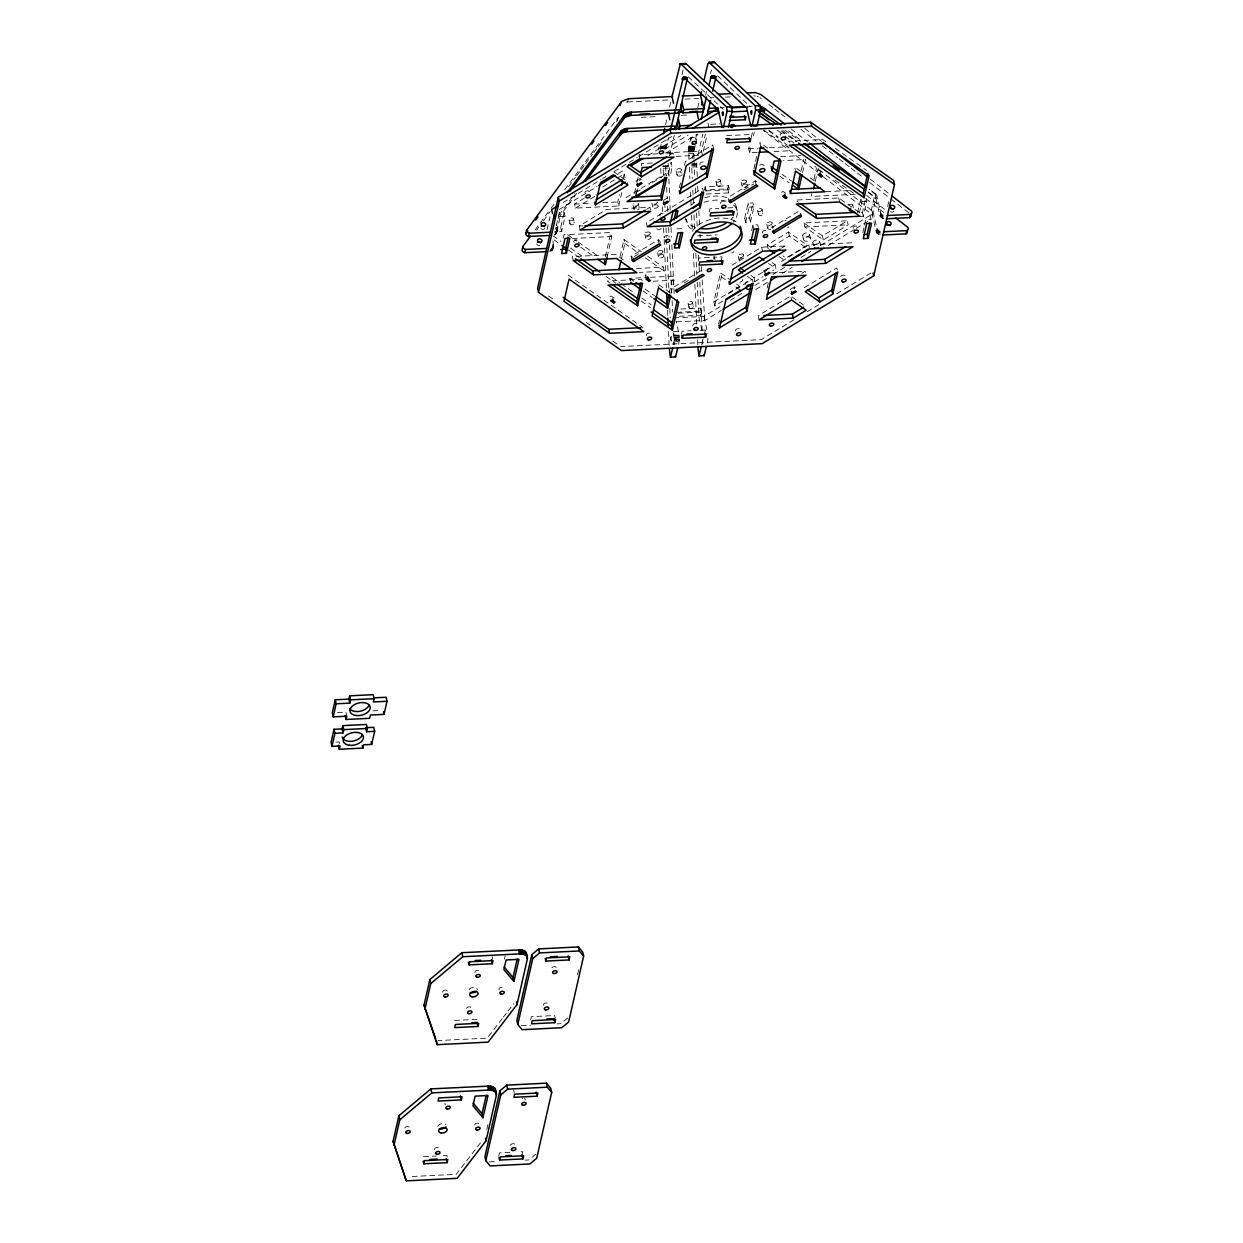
<?xml version="1.0" encoding="UTF-8"?>
<svg xmlns="http://www.w3.org/2000/svg" width="1243" height="1243" viewBox="0 0 1243 1243"><rect width="100%" height="100%" fill="white"/><g stroke="black" fill="none" stroke-linecap="round" stroke-linejoin="round"><path stroke-width="0.75" stroke-dasharray="5 3.75" d="M670.195 210.253L668.175 163.346M688.933 159.368L688.777 147.513L691.636 134.384M693.982 159.12L693.982 146.006M697.214 176.382L696.717 162.833M673.52 344.513L674.498 338.935L673.628 332.782M678.569 344.28L679.548 338.686L674.498 338.935M552.933 241.095L553.632 246.161L549.888 251.474L550.633 248.227M554.409 235.051C558.216 233.575 557.75 227.982 556.615 224.859M660.126 149.44L661.804 141.034M665.176 149.191L667.273 138.983M547.075 229.551L549.981 216.81M556.336 225.698L559.334 212.491L564.167 212.242L565.083 216.266L561.65 231.369L556.817 231.602L555.901 227.578L560.733 227.345L564.167 212.242M556.817 231.602L560.251 216.5L559.334 212.491M563.234 238.19L564.104 234.414L568.937 234.181M605.325 256.819L610.857 232.503L567.569 234.647L568.486 238.656M584.443 198.057L574.515 204.101L575.431 208.109L618.719 205.981L617.802 201.956L619.496 194.483M622.898 179.52L624.188 173.911L617.553 177.935M607.097 257.099L611.774 236.527L610.857 232.503M618.719 205.981L622.121 191.018M620.117 256.338L623.955 239.479L641.295 251.661M634.412 193.504L636.54 184.135M636.96 182.27L638.234 176.661M621.469 258.482L624.872 243.488L623.955 239.479M636.183 193.768L637.457 188.159M668.703 172.528L671.08 162.072C672.991 164.558 669.542 184.927 668.75 172.637L649.126 184.554M679.408 187.724L680.682 182.115M684.52 165.288L685.359 161.543L712.69 144.934L713.606 148.958M504.44 959.145L505.171 955.945M669.262 293.022L673.084 276.195L650.509 277.313M702.466 155.08L701.549 151.056L705.371 134.228M671.034 293.301L674.017 280.219L673.084 276.195M703.305 151.335L707.143 134.508M486.774 1129.483L488.033 1123.998M705.138 186.885L704.439 190.008L727.73 188.858L728.445 185.72L705.138 186.885L706.071 190.894L705.356 194.032L728.647 192.883L729.361 189.744L728.445 185.72M681.428 334.289L682.127 331.166L691.092 330.716M698.1 261.139L698.815 258L711.353 257.379M709.194 211.947L709.908 208.808L718.874 208.373M498.707 1156.021L499.406 1152.898L510.174 1152.354M530.637 1019.788L531.351 1016.665L554.658 1015.515L555.264 1018.188M679.377 316.281L700.881 315.225L699.964 311.201L700.664 308.078L680.946 309.041M700.881 315.225L701.596 312.086L700.664 308.078M704.719 333.14L705.434 330.001M721.391 259.973L722.105 256.85L713.14 257.285M722.82 301.055L714.772 305.933L713.855 301.925L720.458 272.854L729.284 279.053M757.127 152.376L749.607 152.749L748.69 148.725L749.529 144.98M751.238 137.507L752.512 131.898M714.772 305.933L721.391 276.878L720.458 272.854M749.607 152.749L751.3 145.26M753.429 135.907L754.283 132.178M521.998 1154.871L522.713 1151.748L517.337 1152.012M718.625 323.848L719.464 320.119M753.88 168.799L755.154 163.175M755.573 161.31L756.847 155.701M744.712 218.224L748.146 203.137L752.978 202.889L753.911 206.913L750.477 222L745.645 222.248L744.712 218.224L749.545 217.991L752.978 202.889M745.645 222.248L749.078 207.146L748.146 203.137M577.575 974.683L578.85 969.043M751.627 230.732L752.916 225.061L757.748 224.828L758.37 227.5M767.18 287.894L768.454 282.301M801.238 170.462L803.786 159.228M802.574 172.606L805.557 159.492L783.416 160.58M813.901 179.318L816.449 168.1M815.237 181.478L816.946 173.989M818.22 168.38L817.366 172.124L763.606 130.608M859.395 212.926L861.958 201.599L861.042 197.575L857.608 212.677L862.44 212.444L865.454 199.222M860.14 216.608L863.357 216.453L866.791 201.35L866.185 198.678M862.797 232.721L864.087 227.065M864.522 225.169L865.812 219.514L870.644 219.281M875.103 193.566L876.035 197.575L871.063 219.389L870.147 215.381L875.103 193.566L868.779 189.107M887.642 206.524L888.916 200.915M665.518 124.859L666.761 119.468M669.589 107.178L670.863 101.6M682.003 74.813L684.07 65.832M666.201 148.647L668.765 137.429M669.526 155.872L674.25 135.316M697.743 107.799L699.017 102.206M695.443 139.527L696.686 134.135M705.636 95.121L706.459 91.531M710.592 73.57L711.416 69.981M692.211 158.607L695.21 145.524M695.629 143.66L697.789 134.322M698.115 154.614L702.839 134.073M701.689 345.072L702.932 339.681M707.158 343.021L708.075 338.733L703.025 338.982M550.727 251.272L552.047 247.777M555 234.818L557.47 229.411M551.302 251.039L552.576 247.466M555.512 234.492L556.258 231.245M551.83 250.713L553.011 247.077M555.963 234.104L556.709 230.856M552.265 250.325L553.368 246.642M556.305 233.668L557.501 228.712M552.622 249.89L553.803 244.933M616.497 121.752L618.579 117.075M617.336 120.757L618.082 117.51M626.115 102.112L627.684 101.973L628.43 98.725M873.068 211.512L877.03 228.945L880.013 231.555L879.267 234.803L876.284 232.192L872.322 214.759L873.068 211.512L814.895 166.469M883.649 218.768L879.966 215.971L876.004 198.538L876.766 195.275L869.106 189.356M876.284 232.192L877.03 228.945M879.966 215.971L880.712 212.724L876.766 195.275M876.626 232.876L877.372 229.629M880.308 216.655L880.712 212.724M880.697 217.152L881.054 213.408M876.999 233.373L877.744 230.126M877.465 233.824L878.226 230.577M881.163 217.603L881.442 213.889M878.009 234.212L878.77 230.965M881.707 217.991L881.909 214.34M878.615 234.554L879.376 231.291M882.312 218.317L882.452 214.744M882.965 218.582L883.058 215.07M879.951 234.989L880.013 231.555M556.569 233.187L555.87 228.122M552.871 249.408L552.187 244.343M679.393 335.905C667.32 331.632 667.569 345.865 679.393 340.675M535.049 229.971L549.888 209.849M551.022 208.296L554.456 203.65M564.726 189.728L617.243 118.505M536.572 230.126L538.856 227.034M543.424 220.834L550.276 211.559M568.548 186.776L575.4 177.485M576.534 175.947L579.968 171.301M581.102 169.747L584.536 165.101M585.671 163.548L592.523 154.272M593.672 152.718L597.091 148.072M598.225 146.519L601.659 141.873M558.946 215.163L574.856 193.597M558.185 218.411L577.513 192.214M502.219 1018.623L487.194 1038.138L438.204 1040.562M503.368 1017.116L506.833 1012.625M507.999 1011.118L513.763 1003.614M480.497 1142.799L456.228 1174.324L409.118 1176.639M567.725 1017.955L560.888 1023.704L557.113 1023.89M535.795 1154.188L528.943 1159.937L525.168 1160.123M563.157 202.547L601.006 179.52M602.653 178.526L605.947 176.522M614.182 171.518L637.224 157.519M638.871 156.509L671.795 136.497M559.132 209.554L596.997 186.543M618.393 173.538L624.98 169.53M648.023 155.53L680.946 135.518M602.653 186.994L615.906 178.93M664.865 149.176L688.047 135.083M575.431 208.109L595.304 196.037M665.797 153.184L697.245 134.073M669.884 155.002L673.131 153.029L674.048 157.053M580.186 230.048L579.269 226.04L606.584 209.43L649.887 207.286L650.493 209.974M626.13 197.544L665.828 173.43L666.745 177.438M646.671 209.244L649.887 207.286M663.405 200.403L667.507 197.917L666.481 197.202M632.003 260.362L631.087 256.353L658.262 239.821L659.893 240.971L660.81 244.98M756.878 182.006L755.247 180.872L728.072 197.388L728.988 201.413M634.303 256.509L640.704 252.624M744.075 189.791L753.678 183.964M646.142 279.24L645.21 275.216L646.578 274.392M781.676 192.277L783.043 191.438L786.089 193.582M817.195 170.679L818.562 169.856L821.607 171.985M674.436 286.776L701.611 270.259L703.243 271.394M771.421 227.826L798.596 211.31L800.228 212.444M684.054 283.062L690.44 279.178M732.065 265.179L761.633 247.202L784.939 246.052L785.856 250.076M804.998 247L789.367 236.03L768.19 248.911L767.273 244.887L788.45 232.021L807.204 245.182L786.027 258.047L782.904 255.856M781.614 248.072L784.939 246.052M763.808 270.881L767.91 268.395L768.92 269.109L764.818 271.596L763.808 270.881L764.725 274.905M713.855 301.925L739.585 286.278L740.502 290.303L734.629 286.17M750.912 275.449L753.926 277.562L775.104 264.697L776.02 268.706L772.758 270.694M803.972 222.963L822.431 235.921L847.275 220.819L848.192 224.843L823.348 239.946L804.889 226.987L803.972 222.963L847.275 220.819M728.212 293.845L752.31 279.193L752.932 281.866M781.427 261.512L808.742 244.902L852.03 242.758L852.947 246.782M747.323 276.288L754.843 281.586L762.984 276.63M673.97 317.913L703.895 316.437L721.997 305.436M730.231 300.433L741.76 293.426M754.921 285.424L766.449 278.416M773.037 274.408L784.551 267.416M801.02 257.41L810.887 251.397M820.768 245.399L870.147 215.381M676.751 321.844L704.812 320.461L721.282 310.455M755.837 289.433L767.366 282.425M782.189 273.429L792.055 267.431M828.273 245.415L854.609 229.396M856.256 228.401L867.769 221.394M801.859 273.258L805.169 271.238L806.101 275.262M794.293 286.915L790.191 289.417L791.216 290.116L795.318 287.63L794.293 286.915L794.914 289.603M789.056 296.999L758.183 315.769L759.1 319.777M804.345 287.708L836.834 267.96L837.456 270.632M794.075 319.684L761.275 339.634L620.599 346.579M807.189 311.713L818.671 304.737M836.71 293.768L872.788 271.844M636.043 192.51L640.953 189.526M555.745 231.555L554.331 231.99M688.327 76.864L723.162 109.275M671.22 340.97L671.111 336.465M627.684 101.973L669.853 99.891M685.173 99.129L698.597 98.461M710.095 97.886L713.933 97.7M725.43 97.14L731.179 96.845M720.07 107.799L723.861 107.613M748.488 106.385L752.279 106.199M641.233 117.339L658.495 116.485M681.49 115.35L689.166 114.977M710.701 124.3L720.179 123.834M726.58 135.658L749.886 134.508L750.492 137.181M660.577 146.41L665.626 146.161M660.359 147.497L665.409 147.249M688.933 146.254L692.304 146.084M660.266 148.103L665.316 147.855M688.855 146.86L693.905 146.612M660.188 148.756L665.238 148.507M688.777 147.513L693.827 147.264M688.7 148.197L693.765 147.948M688.653 148.911L693.703 148.663M688.622 149.642L693.672 149.409M688.591 150.419L693.656 150.17M688.591 151.195L693.641 150.947M665.782 152.827L701.549 151.056M748.69 148.725L758.09 148.259M769.386 147.699L788.217 146.783M688.591 151.988L693.656 151.739M657.92 153.775L638.918 154.722L639.85 158.731M667.429 153.309L673.131 153.029M688.653 153.604L693.703 153.355M676.114 156.369L698.69 155.266M774.078 151.537L791.014 150.698M652.42 163.004L641.217 163.548L642.134 167.572M780.651 156.665L800.943 155.655M691.652 163.843L696.701 163.594M668.112 165.63L663.063 165.878L663.482 175.962M696.686 164.387L691.636 164.635L692.258 178.557M662.659 166.562L671.997 166.096M663.063 166.671L668.112 166.422M691.652 165.428L696.701 165.179M663.125 168.287L668.175 168.038M691.698 167.044L696.748 166.795M706.071 190.894L729.361 189.744M574.515 204.101L591.45 203.262M602.746 202.702L617.802 201.956M825.974 191.671L848.565 190.552M855.137 194.296L811.834 196.441L811.228 193.753M858.975 212.211L838.683 197.963L795.38 200.092L798.503 202.298M727.839 207.923L733.215 207.659M560.251 216.5L565.083 216.266M749.078 207.146L753.911 206.913M861.958 201.599L866.791 201.35M579.269 226.04L583.045 225.853M676.984 228.867L681.817 228.634M572.246 238.47L611.774 236.527M804.889 226.987L848.192 224.843M697.634 235.89L717.351 234.911M636.4 268.504L663.358 267.167L664.275 271.176L639.244 272.419M630.419 281.011L629.797 278.339L648.628 277.407M770.582 272.947L805.169 271.238M653.305 281.229L674.017 280.219M676.658 312.35L699.964 311.201M678.29 313.236L701.596 312.086M673.349 331.508L678.398 331.26M700.058 330.281L706.972 330.001M674.219 335.346L679.268 335.097L676.083 321.082M674.421 336.837L679.47 336.589M674.467 337.537L679.517 337.288M674.498 338.236L679.548 337.987M674.483 339.603L679.533 339.355M674.436 340.225L679.486 339.976M337.381 712.612L345.896 712.192L346.828 716.217M372.884 710.856L381.399 710.437M335.905 742.133L339.137 741.978L339.743 744.65M454.534 1020.456L477.84 1019.307M521.205 1025.661L530.652 1025.195M423.583 1156.643L436.122 1156.021M443.3 1155.664L446.874 1155.493L447.496 1158.165M489.26 1161.894L496.827 1161.521M753.848 95.804L755.449 95.991M757.018 96.364L758.525 96.938M825.74 141.718L822.602 139.511L788.404 141.189L791.511 143.38M835.187 148.337L866.651 170.431M759.924 97.669L761.182 98.554M784.815 130.173L800.663 141.298M780.992 130.857L796.825 141.982M868.111 192.012L876.035 197.575M768.904 130.391L778.134 136.87M763.668 130.095L789.818 148.445M835.141 180.251L853.599 193.209M767.63 148.088L759.83 142.603L760.747 146.627M800.865 171.41L794.65 167.059L795.271 169.732M810.172 177.951L816.387 182.317M767.273 244.887L771.965 248.18M779.128 256.586L785.39 260.968M772.089 262.584L775.104 264.697M768.485 263.423L776.02 268.706M613.84 171.876L626.969 181.09L627.886 185.098M792.133 297.03L805.262 306.244M736.648 284.212L739.585 286.278M721.391 276.878L727.264 281.011M631.087 256.353L632.703 257.487M623.427 259.927L615.627 254.442L572.324 256.586L573.241 260.595M645.21 275.216L648.256 277.36M670.055 292.649L657.547 283.87L658.479 287.894M567.569 234.647L576.799 241.126M578.337 242.199L598.334 256.244M629.797 278.339L634.412 281.571M645.179 289.137L654.408 295.616M580.792 247.295L594.636 257.021M643.019 290.986L652.249 297.465M553.011 235.813L560.919 241.375M570.428 248.041L581.522 255.825M611.618 276.956L619.527 282.518M621.112 283.622L635.375 293.643M641.714 298.087L651.208 304.753M553.927 239.821L560.267 244.281M568.175 249.843L579.269 257.627M606.196 276.521L615.705 283.202M641.046 300.992L650.555 307.658M610.266 283.202L607.159 281.027L641.745 279.318L642.662 283.342M614.12 298.118L611.074 295.974L609.707 296.797L610.624 300.822M568.113 275.091L642.911 327.593M548.551 296.005L554.813 300.402M586.137 322.388L592.398 326.785M612.768 341.079L619.03 345.476M782.08 174.393L791.527 181.027M779.858 176.195L789.305 182.83M647.603 256.089L663.358 267.167M624.872 243.488L639.057 253.463M645.366 257.891L664.275 271.176M804.687 128.402L821.483 141.407M870.333 179.225L890.19 194.592M768.827 104.459L773.395 108.017M774.933 109.198L779.501 112.74M781.039 113.921L785.623 117.463M800.88 129.288L816.154 141.096M822.26 145.835L837.533 157.643M839.056 158.84L843.64 162.382M845.162 163.563L849.746 167.106M851.269 168.287L855.852 171.829M857.375 173.01L863.481 177.749M869.587 182.472L889.444 197.839M890.967 199.02L909.286 213.206M791.014 128.915L807.857 141.951M788.73 130.966L802.512 141.64M868.36 192.603L876.004 198.538M782.67 130.437L796.421 141.081M866.651 195.446L884.969 209.632M777.341 130.142L783.447 134.865M784.986 136.046L794.137 143.147M865.905 198.694L885.746 214.06M768.951 130.903L778.149 138.02M784.271 142.759L787.332 145.136M823.332 176.832L872.322 214.759M717.631 75.885L750.384 106.743M862.44 212.444L863.357 216.453M852.776 205.095L853.382 207.767M838.683 197.963L839.6 201.972M822.431 235.921L823.348 239.946M819.634 241.422A3.465 2.098 -12.9 0 1 814.911 244.296A3.465 2.098 -12.9 0 1 814.227 240.722A3.465 2.098 -12.9 0 1 819.634 241.422L820.566 245.446A3.465 2.098 -12.9 0 0 817.676 243.985A3.465 2.098 -12.9 0 0 814.056 245.772M812.875 242.882L813.497 245.555M809.488 234.306A3.465 2.098 -12.9 0 1 804.765 237.18A3.465 2.098 -12.9 0 1 804.081 233.606A3.465 2.098 -12.9 0 1 809.488 234.306L810.405 238.314A3.465 2.098 -12.9 0 1 805.682 241.189A3.465 2.098 -12.9 0 1 804.998 237.615A3.465 2.098 -12.9 0 1 810.405 238.314M808.742 244.902L809.348 247.575M802.729 235.75L803.646 239.775M788.45 232.021L789.367 236.03M790.983 297.357L791.605 300.029M772.167 223.01A2.75 1.663 -12.9 0 1 768.407 225.294A2.75 1.663 -12.9 0 1 767.863 222.466A2.75 1.663 -12.9 0 1 772.167 223.01L773.084 227.034M766.807 224.16L767.723 228.184M762.052 209.57A2.268 1.383 -12.9 0 1 758.945 211.45A2.268 1.383 -12.9 0 1 758.494 209.104A2.268 1.383 -12.9 0 1 762.052 209.57L762.969 213.578A2.268 1.383 -12.9 0 1 759.861 215.474A2.268 1.383 -12.9 0 1 759.411 213.128A2.268 1.383 -12.9 0 1 762.969 213.578M755.247 180.872L756.164 184.896M757.609 210.518L758.525 214.542M746.592 181.214A2.75 1.663 -12.9 0 1 742.848 183.498A2.75 1.663 -12.9 0 1 742.304 180.655A2.75 1.663 -12.9 0 1 746.592 181.214L747.509 185.238A2.75 1.663 -12.9 0 1 743.765 187.522A2.75 1.663 -12.9 0 1 743.221 184.679A2.75 1.663 -12.9 0 1 747.509 185.238M761.633 247.202L762.549 251.226M752.916 225.061L753.833 229.085M749.545 217.991L750.477 222M741.232 182.364L742.149 186.388M753.926 277.562L754.843 281.586M736.244 207.022L737.161 211.046M743.687 255.157A2.75 1.663 -12.9 0 1 739.927 257.441A2.75 1.663 -12.9 0 1 739.383 254.613A2.75 1.663 -12.9 0 1 743.687 255.157L744.293 257.845M727.73 188.858L728.647 192.883M707.92 123.01L708.836 127.019M738.311 256.322L739.243 260.331M720.318 180.282A2.268 1.383 -12.9 0 1 717.211 182.162A2.268 1.383 -12.9 0 1 716.76 179.815A2.268 1.383 -12.9 0 1 720.318 180.282L721.235 184.29A2.268 1.383 -12.9 0 1 718.128 186.186A2.268 1.383 -12.9 0 1 717.677 183.84A2.268 1.383 -12.9 0 1 721.235 184.29M715.875 181.229L716.791 185.238M703.616 192.447L702.699 188.423L646.376 222.746L647.292 226.754M714.445 257.223L715.067 259.911M681.521 169.778A2.75 1.663 -12.9 0 1 677.777 172.062A2.75 1.663 -12.9 0 1 677.233 169.219A2.75 1.663 -12.9 0 1 681.521 169.778L682.143 172.451M676.161 170.928L677.078 174.952M685.53 217.898L686.447 221.922M702.155 279.986L704.812 320.461M692.522 302.484A2.268 1.383 -12.9 0 1 689.414 304.38A2.268 1.383 -12.9 0 1 688.964 302.018A2.268 1.383 -12.9 0 1 692.522 302.484L693.439 306.508A2.268 1.383 -12.9 0 1 690.331 308.388A2.268 1.383 -12.9 0 1 689.881 306.042A2.268 1.383 -12.9 0 1 693.439 306.508M688.078 303.432L688.995 307.456M658.2 205.95A2.75 1.663 -12.9 0 0 653.911 205.39A2.75 1.663 -12.9 0 0 654.455 208.234A2.75 1.663 -12.9 0 0 658.2 205.95L657.283 201.941A2.75 1.663 -12.9 0 1 654.206 204.24A2.75 1.663 -12.9 0 1 652.124 202.189M651.922 203.091L652.839 207.099M662.923 251.599A2.75 1.663 -12.9 0 1 659.163 253.883A2.75 1.663 -12.9 0 1 658.635 251.055A2.75 1.663 -12.9 0 1 662.923 251.599L663.84 255.623A2.75 1.663 -12.9 0 1 660.095 257.907A2.75 1.663 -12.9 0 1 659.551 255.064A2.75 1.663 -12.9 0 1 663.84 255.623M658.262 239.821L659.178 243.846M657.563 252.764L658.479 256.773M650.229 233.109A2.75 1.663 -12.9 0 1 646.469 235.393A2.75 1.663 -12.9 0 1 645.925 232.55A2.75 1.663 -12.9 0 1 650.229 233.109L651.146 237.118A2.75 1.663 -12.9 0 1 647.385 239.402A2.75 1.663 -12.9 0 1 646.842 236.574A2.75 1.663 -12.9 0 1 651.146 237.118M638.312 203.774L639.228 207.799M644.853 234.259L645.77 238.283M632.951 204.94L633.868 208.948M624.188 173.911L625.105 177.92M573.458 218.877A2.268 1.383 -12.9 0 1 570.335 220.772A2.268 1.383 -12.9 0 1 569.9 218.411A2.268 1.383 -12.9 0 1 573.458 218.877L574.375 222.901A2.268 1.383 -12.9 0 1 571.267 224.781A2.268 1.383 -12.9 0 1 570.817 222.435A2.268 1.383 -12.9 0 1 574.375 222.901M569.014 219.825L569.931 223.849M560.733 227.345L561.65 231.369M492.104 956.582L492.71 959.254M513.67 1090.173L514.291 1092.846M703.895 316.437L707.842 333.854M701.922 330.25L698.846 316.685L697.199 282.145M697.665 185.984L697.944 191.733M698.861 210.922L699.498 224.346M699.964 233.948L700.151 237.77M701.518 266.561L701.798 272.31M694.076 161.046L694.806 176.413M695.35 187.942L695.629 193.69M696.546 212.91L697.183 226.35M698.566 255.157L698.752 259.01M699.11 266.686L699.389 272.45M699.856 282.052L702.233 331.99M702.606 339.681L702.777 343.519M692.802 190.07L693.081 195.819M693.174 197.73L693.439 203.495M693.998 215.008L694.635 228.432M695.831 253.37L696.826 274.47M689.29 167.059L689.849 178.572M690.486 192.028L690.766 197.792M690.859 199.703L691.124 205.468M691.59 215.07L692.413 232.363M693.423 253.494L694.526 276.536M694.884 284.227L696.81 324.563M697.541 339.929L697.82 345.694M671.018 227.516L671.469 237.102M671.841 244.778L674.219 294.669M665.673 166.127L666.139 175.729M666.683 187.258L667.227 198.787M667.6 206.462L667.879 212.227M668.61 227.593L669.06 237.211M669.433 244.887L671.717 292.913M672.09 300.588L672.634 312.117M673.644 333.248L674.203 344.777M664.772 202.827L665.129 210.502M665.953 227.764L666.419 237.351M666.512 239.278L669.076 292.991M669.806 308.342L670.257 317.928M660.717 168.302L661.167 177.904M662.55 206.711L662.907 214.402M663.56 227.842L664.011 237.444M664.104 239.371L666.497 289.308M667.491 310.439L667.771 316.204M668.501 331.57L669.231 346.937M544.791 228.417A2.268 1.74 13 0 1 540.954 228.603M893.903 211.139A2.268 1.74 13 0 1 890.501 211.683M539.944 245.524A2.268 1.74 13 0 1 538.219 245.43M537.706 245.166A2.268 1.74 13 0 1 536.774 243.954M543.579 1005.245A2.268 1.383 -12.9 0 1 544.652 1003.319A2.268 1.383 -12.9 0 1 547.557 1003.427A2.268 1.383 -12.9 0 1 546.982 1005.369M551.861 967.8A2.268 1.383 -12.9 0 1 554.533 966.634A2.268 1.383 -12.9 0 1 556.134 967.955M442.928 991.215A2.268 1.383 -12.9 0 1 445.584 990.05A2.268 1.383 -12.9 0 1 447.185 991.37M442.896 992.287A2.268 1.383 -12.9 0 1 442.757 991.588M475.028 972.679A2.268 1.383 -12.9 0 1 477.436 970.426A2.268 1.383 -12.9 0 1 478.866 972.492M469.062 989.599A4.319 2.626 -12.9 0 1 474.127 987.362A4.319 2.626 -12.9 0 1 477.172 989.894M499.313 989.801A2.268 1.383 -12.9 0 1 500.276 987.517A2.268 1.383 -12.9 0 1 503.322 988.232M466.622 1008.337A2.268 1.383 -12.9 0 1 469.45 1006.799A2.268 1.383 -12.9 0 1 470.895 1008.493M474.717 1125.039A2.268 1.383 -12.9 0 1 477.265 1123.128A2.268 1.383 -12.9 0 1 478.99 1124.822M437.785 1126.484A4.319 2.626 -12.9 0 1 441.514 1123.703A4.319 2.626 -12.9 0 1 445.957 1124.744M445.367 1104.67A2.268 1.383 -12.9 0 1 445.103 1103.302M404.845 1128.116A2.268 1.383 -12.9 0 1 407.393 1126.578A2.268 1.383 -12.9 0 1 409.273 1127.898M434.786 1149.651A2.268 1.383 -12.9 0 1 435.873 1147.74A2.268 1.383 -12.9 0 1 438.779 1147.848A2.268 1.383 -12.9 0 1 438.204 1149.791M510.5 1145.191A2.268 1.383 -12.9 0 1 513.033 1143.653A2.268 1.383 -12.9 0 1 514.913 1144.974M524.391 1098.517A2.268 1.383 -12.9 0 1 525.059 1100.071M522.169 1098.626A2.268 1.383 -12.9 0 1 522.744 1098.455M762.798 233.062A2.268 1.383 -12.9 0 1 763.761 230.794A2.268 1.383 -12.9 0 1 766.807 231.509M853.226 228.308A2.268 1.383 -12.9 0 1 854.314 226.397A2.268 1.383 -12.9 0 1 857.219 226.506A2.268 1.383 -12.9 0 1 856.645 228.448M692.227 231.369A25.932 15.755 -12.9 0 1 714.927 218.504A25.932 15.755 -12.9 0 1 738.482 223.989M692.988 325.713A2.268 1.383 -12.9 0 1 694.806 323.537A2.268 1.383 -12.9 0 1 697.276 324.78M584.909 192.789A2.268 1.383 -12.9 0 1 587.457 190.878A2.268 1.383 -12.9 0 1 589.182 192.572M735.732 330.918A2.268 1.383 -12.9 0 1 736.819 328.991A2.268 1.383 -12.9 0 1 739.725 329.1A2.268 1.383 -12.9 0 1 739.15 331.042M658.402 149.067A2.268 1.383 -12.9 0 1 659.489 147.14A2.268 1.383 -12.9 0 1 662.395 147.249A2.268 1.383 -12.9 0 1 661.82 149.191M691.465 139.946A2.268 1.383 -12.9 0 1 691.931 137.911A2.268 1.383 -12.9 0 1 695.055 137.755A2.268 1.383 -12.9 0 1 694.588 139.791M780.418 135.254A2.268 1.383 -12.9 0 1 782.826 133.001A2.268 1.383 -12.9 0 1 784.24 135.067M840.796 276.661A2.268 1.383 -12.9 0 1 843.344 275.107A2.268 1.383 -12.9 0 1 845.224 276.443M646.795 335.61A2.268 1.383 -12.9 0 1 647.758 333.326A2.268 1.383 -12.9 0 1 650.804 334.041M574.204 242.385A2.268 1.383 -12.9 0 1 575.167 240.101A2.268 1.383 -12.9 0 1 578.213 240.816M720.785 203.495A2.268 1.383 -12.9 0 1 721.857 201.568A2.268 1.383 -12.9 0 1 724.762 201.677A2.268 1.383 -12.9 0 1 724.203 203.619M664.632 237.631A2.268 1.383 -12.9 0 1 665.72 235.704A2.268 1.383 -12.9 0 1 668.625 235.813A2.268 1.383 -12.9 0 1 668.05 237.755M739.756 261.077A2.75 1.663 -12.9 0 1 740.315 258.622A2.75 1.663 -12.9 0 1 744.091 258.435M742.801 279.411A3.465 2.098 -12.9 0 1 739.803 282.208M634.381 209.694A2.75 1.663 -12.9 0 1 635.126 207.13A2.75 1.663 -12.9 0 1 638.964 207.27A2.75 1.663 -12.9 0 1 637.55 209.803M700.042 164.651A2.75 1.663 -12.9 0 1 701.891 162.118A2.75 1.663 -12.9 0 1 705.247 163.097M733.867 251.661A2.75 1.663 -12.9 0 1 731.707 252.982M682.236 174.688A2.75 1.663 -12.9 0 1 681.382 175.512M680.76 175.807A2.75 1.663 -12.9 0 1 677.342 175.481A2.75 1.663 -12.9 0 1 678.352 173.134A2.75 1.663 -12.9 0 1 681.925 173.057M660.157 215.971A2.268 1.383 -12.9 0 1 660.39 214.091A2.268 1.383 -12.9 0 1 663.342 213.578M848.798 204.94A2.268 1.383 -12.9 0 1 852.341 204.473A2.268 1.383 -12.9 0 1 851.377 206.758M745.474 284.492A3.465 2.098 -12.9 0 1 746.608 281.835A3.465 2.098 -12.9 0 1 750.756 281.275M734.613 203.199A25.932 15.755 -12.9 0 1 736.369 209.803M733.354 216.888A25.932 15.755 -12.9 0 1 730.9 219.56M695.039 227.251A25.932 15.755 -12.9 0 1 685.887 219.234M690.875 205.359A25.932 15.755 -12.9 0 1 695.66 201.77M704.657 197.823A25.932 15.755 -12.9 0 1 726.735 197.668M733.541 205.002A25.932 15.755 -12.9 0 1 733.121 222.264M691.326 228.93A25.932 15.755 -12.9 0 1 686.322 219.141M703.973 202.36A25.932 15.755 -12.9 0 1 727.652 201.677M638.141 203.37A2.75 1.663 -12.9 0 1 635.235 206.089A2.75 1.663 -12.9 0 1 633.51 203.603M759.722 165.148A2.75 1.663 -12.9 0 1 762.72 164.635A2.75 1.663 -12.9 0 1 764.01 166.142M770.722 229.24A2.75 1.663 -12.9 0 1 767.723 227.733A2.75 1.663 -12.9 0 1 771.468 225.9A2.75 1.663 -12.9 0 1 772.524 228.355M661.276 228.432A2.75 1.663 -12.9 0 1 658.417 229.411A2.75 1.663 -12.9 0 1 656.475 228.246M788.839 226.879A2.75 1.663 -12.9 0 1 787.72 227.562M713.933 256.478A2.75 1.663 -12.9 0 1 713.373 258.932M784.799 220.679A2.75 1.663 -12.9 0 1 786.182 220.384M675.71 337.661C676.208 345.709 677.419 333.466 675.71 337.661M640.098 178.666L635.996 181.167L637.006 181.866L641.108 179.38L640.098 178.666"/><path stroke-width="1.5" d="M723.348 127.532L727.062 111.357L726.627 106.976L680.403 63.642L672.012 96.628L673.535 103.34M728.398 127.283L732.111 111.109L731.676 106.727L685.996 63.688L684.769 63.89M751.922 126.289L755.635 110.099L755.2 105.733L709.163 62.43L707.842 63.89L703.895 80.997M753.615 126.196L756.971 126.04L760.7 109.85L760.265 105.484L714.585 62.445L709.971 62.803M495.506 1091.074L494.372 1087.703L489.928 1086.056L430.886 1088.884L398.879 1115.779L393.068 1141.338L406.275 1180.85L457.144 1178.333L486.044 1140.81L496.423 1095.099L496.221 1092.939L493.828 1090.779L489.711 1090.033L431.803 1092.892L399.795 1119.788L393.984 1145.362M526.473 954.904L525.338 951.516L520.879 949.87L461.837 952.697L429.845 979.593L424.018 1005.152L437.225 1044.664L488.111 1042.147L516.995 1004.624L527.389 958.912L526.799 956.116L524.795 954.608L520.677 953.847L462.769 956.722L430.762 983.601L424.951 1009.176M387.008 701.285L373.366 701.953L374.112 698.675L373.195 694.666L349.625 695.831L348.879 699.11L335.237 699.778L332.269 712.876L333.186 716.885L346.828 716.217L346.082 719.479L369.653 718.314L370.398 715.051L384.025 714.368L387.008 701.285L386.091 697.261L374.159 697.851M333.186 716.885L336.154 703.787L335.237 699.778M374.656 731.335L366.592 731.739L367.338 728.46L366.421 724.451L342.85 725.617L342.105 728.88L334.041 729.284L331.073 742.366L331.99 746.39L340.054 745.986L339.308 749.265L362.878 748.1L363.624 744.821L371.688 744.433L374.656 731.335L373.739 727.326L365.675 727.714M331.99 746.39L334.973 733.292L334.041 729.284M334.973 733.292L343.021 732.904L343.767 729.625L342.85 725.617M336.154 703.787L349.796 703.118L350.542 699.84L349.625 695.831M558.34 197.062L537.582 288.314L538.514 292.323L559.257 201.071L558.34 197.062L669.946 129.21L810.762 122.249L893.577 180.39L894.509 184.415L873.72 275.853L762.192 343.643L621.516 350.588L538.437 292.276M566.42 253.292L569.853 238.205L565.021 238.438L561.587 253.541L566.42 253.292L565.503 249.284L568.067 237.957M595.397 204.862L600.431 182.69L613.312 174.859L627.886 185.098L595.397 204.862L594.775 202.174M621.624 185.129L622.479 181.385M597.712 259.181L605.403 264.573L607.097 257.099M618.905 269.715L621.034 260.346M636.183 193.768L635.328 197.513L666.388 178.65M640.86 173.181L642.134 167.572L651.472 167.106M423.785 1163.79L424.5 1160.651L447.791 1159.501L447.092 1162.64L423.785 1163.79L423.164 1161.102M468.999 964.879L469.714 961.756L493.02 960.59L492.306 963.729L468.999 964.879L468.393 962.206M637.566 305.747L642.662 283.342L608.076 285.051L637.566 305.747L636.649 301.738L640.906 283.062M661.649 199.859L666.745 177.438L627.047 201.568L661.649 199.859L660.732 195.835L664.974 177.159M461.339 1099.915L462.054 1096.777L438.763 1097.926L438.049 1101.065L461.339 1099.915L460.423 1095.891M478.042 1026.454L478.757 1023.315L455.451 1024.481L454.752 1027.604L478.042 1026.454L477.126 1022.43L471.75 1022.709M670.567 222.279L673.147 210.953L677.979 210.72L676.254 218.255M674.048 219.902L676.192 210.471M679.905 193.613L686.291 165.568L713.606 148.958L707.22 177.003L679.905 193.613L679.299 190.94M679.315 247.745L682.749 232.643L677.917 232.892L674.483 247.978L679.315 247.745L678.383 243.721L680.962 232.41M482.968 1117.706L488.017 1095.518L475.121 1096.155L472.946 1105.742L482.968 1117.706L482.051 1113.697L486.246 1095.192M513.934 981.519L518.968 959.332L506.087 959.969L503.897 969.556L513.934 981.519L513.002 977.511L517.212 959.006M653.787 298.553L667.631 308.264L666.714 304.255L668.843 294.902M667.631 308.264L670.614 295.181M700.166 207.628L703.616 192.447L647.292 226.754L670.599 225.604L700.166 207.628L699.234 203.619L701.922 191.795M672.401 330.203L678.771 302.142L658.479 287.894L652.093 315.955L672.401 330.203L671.484 326.179L677.435 299.998M707.22 177.003L706.304 172.995L711.835 148.678M499.872 1090.888L484.91 1156.705L485.827 1160.729L490.177 1165.918L529.875 1163.961L536.712 1158.212L551.69 1092.348L550.758 1088.34L546.407 1083.166L506.709 1085.139L499.872 1090.888L500.789 1094.897L485.827 1160.729M531.818 954.655L516.855 1020.472L517.772 1024.496L522.122 1029.686L561.805 1027.728L568.657 1021.979L583.62 956.116L582.703 952.107L578.337 946.948L538.654 948.906L531.818 954.655L532.734 958.664L517.772 1024.496M682.345 338.314L683.06 335.175L706.35 334.025L705.651 337.164L682.345 338.314L681.723 335.626M499.624 1160.045L500.339 1156.907L523.629 1155.757L522.915 1158.896L499.624 1160.045L499.002 1157.357M545.817 961.088L546.532 957.949L569.838 956.799L569.123 959.938L545.817 961.088L545.211 958.4M717.553 242.059L718.268 238.936L694.961 240.085L694.247 243.208L717.553 242.059L716.636 238.05L711.26 238.314M729.19 120.509L745.334 119.716L746.033 116.578L729.905 117.386M733.417 214.806L734.131 211.683L710.825 212.833L710.11 215.956L733.417 214.806L732.5 210.797L727.124 211.061M722.323 263.998L723.022 260.859L699.731 262.024L699.017 265.147L722.323 263.998L721.391 259.973M750.088 141.655L750.803 138.517L727.497 139.667L726.798 142.805L750.088 141.655L749.172 137.631M537.178 1096.171L537.893 1093.032L514.586 1094.182L513.887 1097.32L537.178 1096.171L536.261 1092.146M554.86 1022.663L555.574 1019.524L532.268 1020.674L531.553 1023.812L554.86 1022.663L553.943 1018.639L546.765 1018.996M719.542 327.872L725.912 299.812L753.242 283.218L746.857 311.263L719.542 327.872L718.92 325.2M729.532 284.383L732.982 269.203L762.549 251.226L785.856 250.076L729.532 284.383L728.926 281.71M754.377 174.673L760.747 146.627L781.055 160.875L774.669 188.936L754.377 174.673L753.755 172M755.231 243.939L758.665 228.836L753.833 229.085L750.399 244.187L755.231 243.939L754.315 239.93L756.894 228.603M776.72 173.989L771.996 170.664L774.187 161.046L779.718 160.767M746.857 311.263L745.94 307.254L751.036 284.802M774.669 188.936L773.752 184.912L779.703 158.731M790.47 193.488L795.567 171.068L825.072 191.779L790.47 193.488L789.864 190.816M792.444 185.036L798.736 189.464L797.82 185.44L800.383 174.206M798.736 189.464L802.155 174.486M813.543 188.952L814.818 183.343M832.717 294.125L837.751 271.968L805.262 291.732L819.836 301.956L832.717 294.125L831.8 290.116L835.576 273.491M864.103 197.715L869.152 175.558L823.519 143.52L789.321 145.213L864.103 197.715L863.186 193.69L867.8 173.383M868.127 238.392L871.561 223.289L866.728 223.522L863.295 238.625L868.127 238.392L867.21 234.368L869.789 223.041M663.467 133.84L664.694 128.449M669.759 119.794L668.299 112.771M670.49 129.956L683.448 77.082L718.112 109.524L722.245 127.501M675.539 129.707L687.115 79.272L682.065 79.521M701.409 91.78L700.586 95.369L702.109 102.097M698.333 118.551L696.888 111.513M701.207 119.375L706.366 96.954M708.93 85.736L710.903 77.33L712.208 75.87L745.334 106.991M707.127 115.381L710.561 100.434M712.705 91.096L715.704 78.029L710.654 78.278M669.324 348.863L670.365 357.238L672.696 348.118M674.965 356.244L675.602 356.943L677.746 347.869M697.913 347.605L698.954 355.995L701.27 346.859M703.538 354.985L704.175 355.7L706.335 346.611M530.481 236.17L522.946 246.394L522.2 249.641A3.325 2.548 13 0 0 524.826 252.702L546.034 251.661M549.717 235.44L528.508 236.481A3.325 2.548 13 0 1 525.898 233.42L526.644 230.173L621.78 101.289L628.43 98.725L672.51 96.534M524.826 252.702L525.571 249.455A3.325 2.548 13 0 1 522.946 246.394M528.508 236.481L529.254 233.233A3.325 2.548 13 0 1 526.644 230.173M620.195 105.531L620.941 102.283M623.24 118.986L624.825 114.744L629.921 112.321L678.833 109.835L678.088 113.082L630.729 115.428L625.12 117.137L569.838 191.406M619.558 135.207L621.143 130.966L626.239 128.542L675.151 126.056L674.405 129.303L627.047 131.649L622.013 132.985L585.469 181.431M620.381 134.213L621.143 130.966M624.079 117.992L624.825 114.744M620.879 133.778L621.64 130.531M624.576 117.557L625.322 114.294M621.422 133.358L622.184 130.111M625.12 117.137L625.866 113.89M622.013 132.985L622.759 129.738M625.711 116.764L626.456 113.517M622.65 132.659L623.396 129.412M626.332 116.438L627.078 113.191M623.318 132.38L624.064 129.132M627 116.158L627.746 112.911M624.002 132.131L624.763 128.884M627.699 115.91L628.445 112.662M624.732 131.944L625.493 128.697M628.43 115.723L629.176 112.476M625.493 131.789L626.239 128.542M629.176 115.568L629.921 112.321M627.047 131.649L627.793 128.402M630.729 115.428L631.475 112.181M677.715 122.342C678.849 113.75 676.083 127.547 679.237 129.07L679.983 125.823L678.46 119.095M681.397 106.121C682.547 97.529 679.766 111.326 682.92 112.849L703.134 111.839L703.88 108.592L702.342 101.864L701.596 105.111M682.92 112.849L683.666 109.602L682.143 102.874M760.048 106.354L760.825 106.572L760.079 109.819L781.086 125.046M760.84 110.083L760.825 106.572M761.571 110.394L761.586 106.836M762.301 110.736L762.332 107.147M762.984 111.124L763.047 107.488M764.243 112.01L764.989 108.763L763.73 107.877M882.779 235.005L905.945 233.855L906.691 230.608A3.309 2.548 13 0 0 907.872 227.36L895.659 217.898M886.461 218.784L909.627 217.634L910.389 214.386A3.309 2.548 13 0 0 911.57 211.139L891.713 195.773M525.898 233.42L527.855 230.732M535.702 220.104L537.986 216.997M591.637 144.235L593.921 141.143M605.341 125.652L607.625 122.56M567.181 192.789L623.986 115.739M582.796 182.814L620.304 131.96M670.552 357.192L675.679 356.85M704.175 355.7L699.219 355.84M532.734 958.664L539.571 952.915L579.269 950.957L583.62 956.116M500.789 1094.897L507.641 1089.148L547.324 1087.19L551.69 1092.348M559.257 201.071L670.863 133.234L811.695 126.273L894.509 184.415M558.216 205.546L551.628 209.539L552.545 213.563M684.955 128.495L717.879 108.483L718.796 112.507L692.46 128.511M598.644 185.549L615.099 175.543M631.553 165.537L643.082 158.529M596.951 195.027L621.795 179.94M596.096 199.859L625.338 182.068M628.958 164.589L640.627 172.777L666.621 156.975M641.543 176.801L674.048 157.053L639.85 158.731L626.969 166.562L641.543 176.801L640.627 172.777M637.923 185.891L642.025 183.405L641.015 182.69L636.913 185.176L637.923 185.891L637.317 183.218M584.925 225.76L622.572 223.895L645.07 210.222M680.589 188.625L706.304 172.995M623.489 227.904L650.804 211.31L607.516 213.439L580.186 230.048L623.489 227.904L622.572 223.895M664.321 204.411L668.423 201.925L667.413 201.211L663.311 203.712L664.321 204.411L663.715 201.739M653.538 222.388L669.666 221.58L699.234 203.619M633.619 261.512L660.81 244.98L659.178 243.846L632.003 260.362L633.619 261.512L633.013 258.824M730.604 202.547L757.795 186.03L756.164 184.896L728.988 201.413L730.604 202.547L729.998 199.874M613.669 302.966L615.036 302.127L611.991 299.998L610.624 300.822L613.669 302.966L612.752 298.942M649.188 281.369L650.555 280.545L647.51 278.401L646.142 279.24L649.188 281.369L648.256 277.36M785.638 198.429L787.005 197.59L783.96 195.462L782.593 196.285L785.638 198.429L784.721 194.405M821.157 176.832L822.524 176.009L819.479 173.865L818.112 174.704L821.157 176.832L820.24 172.824M676.984 291.934L704.159 275.418L702.528 274.268L675.353 290.8L676.984 291.934L676.363 289.262M801.145 216.468L799.513 215.319L772.338 231.851L773.969 232.985L801.145 216.468L800.539 213.78M730.262 279.364L779.967 249.082M726.036 299.097L740.502 290.303M790.206 260.082L808.121 249.206M765.735 275.62L769.837 273.118L768.827 272.403L764.725 274.905L765.735 275.62L765.129 272.932M722.929 309.445L750.912 292.431M770.66 280.436L777.248 276.428M801.937 261.418L823.332 248.414M720.225 322.885L745.94 307.254M767.133 294.373L798.565 275.262M788.948 261.139L824.715 259.367L845.613 246.673M825.632 263.376L852.947 246.782L809.659 248.911L782.344 265.52L825.632 263.376L824.715 259.367M792.133 294.14L796.235 291.654L795.209 290.94L791.123 293.426L792.133 294.14L791.527 291.468M763.886 315.489L792.381 314.075L803.646 307.223M807.251 289.759L818.919 297.947L831.8 290.116M793.298 318.099L806.179 310.268L791.605 300.029L759.1 319.777L793.298 318.099L792.381 314.075M708.805 62.43L714.212 62.181M682.096 96.068L701.27 95.121M718.516 94.266L731.925 93.598M747.261 92.837L755.402 92.619L760.669 94.421L798.581 123.678M683.666 109.602L703.88 108.592M718.174 107.892L708.712 108.359L707.966 111.606L717.429 111.14M729.548 107.318L744.697 106.572M640.067 114.185L649.654 113.719M664.989 112.958L668.827 112.771M678.414 112.29L682.236 112.103M689.912 111.715L697.572 111.342M679.983 125.823L690.999 125.279M529.254 233.233L550.478 232.192M887.222 215.521L910.389 214.386M525.571 249.455L546.78 248.414M883.524 231.757L906.691 230.608M680.045 63.766L685.639 63.44M679.874 63.921L685.996 63.688M708.463 62.678L714.585 62.445M682.92 77.361L686.291 77.19M682.764 77.579L686.12 77.408M711.338 76.32L714.88 75.947M682.609 77.843L685.965 77.688M711.182 76.6L714.554 76.429M682.454 78.185L687.503 77.936M711.043 76.942L716.092 76.693M682.314 78.573L687.363 78.325M710.903 77.33L715.952 77.082M726.627 106.976L731.676 106.727M755.2 105.733L760.265 105.484M730.977 107.846L747.804 107.007M727.062 111.357L732.111 111.109M755.635 110.099L760.7 109.85M731.894 111.854L746.857 111.124M730.061 116.407L733.65 116.236M725.865 138.781L729.455 138.61M759.986 148.166L763.746 147.979M759.022 152.283L768.423 151.817M631.895 197.264L660.732 195.835M791.48 189.387L820.302 187.957M800.072 203.386L815.688 214.355L855.215 212.398M816.604 218.364L859.892 216.235L839.6 201.972L796.297 204.116L816.604 218.364L815.688 214.355M560.671 249.517L565.503 249.284M673.551 243.97L678.383 243.721M749.482 240.163L754.315 239.93M863.994 234.539L867.21 234.368M707.065 260.688L712.441 260.424M619.061 269.358L630.621 268.783M575.447 258.777L592.631 270.834L632.159 268.876M593.548 274.843L636.851 272.714L616.544 258.466L573.241 260.595L593.548 274.843L592.631 270.834M563.079 297.263L608.713 329.286L641 327.686M609.629 333.31L643.827 331.617L569.045 279.116L563.996 301.272L609.629 333.31L608.713 329.286M686.804 334.025L692.18 333.761M350.542 699.84L374.112 698.675M343.767 729.625L367.338 728.46M475.261 960.513L480.637 960.249M550.276 956.799L557.454 956.442M430.031 1159.424L437.21 1159.066M505.87 1155.664L511.246 1155.4M758.448 106.075L759.255 106.199M759.473 112.383L776.891 124.611M803.833 143.52L865.61 186.885M758.805 115.288L773.068 125.294M798.41 143.085L864.942 189.791M793.081 144.483L863.186 193.69M753.444 170.664L773.752 184.912M769.759 249.998L774.451 253.292M763.963 260.253L759.457 257.083L738.28 269.949L742.801 273.118M740.377 268.053L744.883 271.223M635.95 282.658L640.565 285.89M655.947 296.689L666.714 304.255M630.714 282.347L641.481 289.914M561.852 245.384L566.59 248.724M580.854 258.73L599.856 272.077M617.289 284.305L637.877 298.771M653.725 309.88L671.142 322.123M611.805 284.305L636.649 301.738M651.177 311.931L671.484 326.179M771.08 166.655L777.372 171.068M793.096 182.131L797.82 185.44M823.006 142.588L867.288 176.863M764.989 108.763L784.892 124.16M809.395 143.131L866.045 186.978M805.573 144.017L827.015 160.611M833.136 165.35L839.258 170.089M758.246 111.528L768.935 119.794M504.099 966.868L513.002 977.511M473.132 1103.054L482.051 1113.697M424.018 1005.152L435.703 1038.868M393.068 1141.338L406.275 1180.85M750.834 126.258L746.701 108.281M873.099 273.18L873.72 275.853M810.762 122.249L811.695 126.273M818.919 297.947L819.836 301.956M771.375 167.991L771.996 170.664M773.348 230.312L773.969 232.985M744.402 115.692L745.334 119.716M669.946 129.21L670.863 133.234M704.719 333.14L705.651 337.164M669.666 221.58L670.599 225.604M604.486 260.564L605.403 264.573M578.337 946.948L579.269 950.957M568.206 955.914L569.123 959.938M538.654 948.906L539.571 952.915M526.255 952.744L527.483 958.167M525.882 952.091L527.389 958.912M525.338 951.516L526.255 955.541M524.67 951.004L525.587 955.028M523.862 950.584L524.795 954.608M522.961 950.242L523.878 954.267M521.967 950.009L522.883 954.018M520.879 949.87L521.796 953.878M519.76 949.823L520.677 953.847M518.595 949.901L519.512 953.909M546.407 1083.166L547.324 1087.19M516.389 1001.951L516.995 1004.624M491.389 959.705L492.306 963.729M506.709 1085.139L507.641 1089.148M521.998 1154.871L522.915 1158.896M495.304 1088.915L496.516 1094.353M494.916 1088.278L496.423 1095.099M494.372 1087.703L495.304 1091.711M493.704 1087.19L494.621 1091.214M492.912 1086.77L493.828 1090.779M461.837 952.697L462.769 956.722M491.995 1086.429L492.927 1090.453M491.001 1086.196L491.917 1090.204M489.928 1086.056L490.845 1090.064M488.794 1086.009L489.711 1090.033M487.629 1086.071L488.546 1090.095M485.423 1138.137L486.044 1140.81M383.419 711.695L384.025 714.368M429.845 979.593L430.762 983.601M371.067 741.745L371.688 744.433M365.986 729.051L366.592 731.739M436.309 1040.655L437.225 1044.664M362.257 745.427L362.878 748.1M348.879 699.11L349.796 703.118M345.15 715.471L346.082 719.479M430.886 1088.884L431.803 1092.892M446.159 1158.616L447.092 1162.64M342.105 728.88L343.021 732.904M338.391 745.241L339.308 749.265M398.879 1115.779L399.795 1119.788M671.034 321.331L671.81 324.718M554.316 214.666L555.077 218.069M669.169 294.917L669.34 298.755M666.668 293.162L667.227 304.675M667.864 318.13L668.237 325.806M910.808 214.386A3.309 2.548 13 0 1 909.627 217.634M541.218 226.148A2.268 1.74 13 0 1 544.387 226.646M890.827 208.669A2.268 1.74 13 0 1 893.499 209.368M907.126 230.608A3.309 2.548 13 0 1 905.945 233.855M537.52 242.369A2.268 1.74 13 0 1 540.689 242.867M886.647 225.092A2.268 1.74 13 0 1 889.817 225.589M476.302 991.277A4.319 2.626 -12.9 0 1 470.32 992.567M445.911 1126.795A4.319 2.626 -12.9 0 1 439.354 1128.753M740.113 226.35A25.932 15.755 -12.9 0 1 720.8 249.346A25.932 15.755 -12.9 0 1 690.3 239.837M852.294 210.766A2.268 1.383 -12.9 0 1 849.389 210.393A2.268 1.383 -12.9 0 1 850.647 208.404M732.655 127.33A2.268 1.383 -12.9 0 1 730.169 126.211A2.268 1.383 -12.9 0 1 732.919 124.549A2.268 1.383 -12.9 0 1 734.442 126.242M751.316 284.196A3.465 2.098 -12.9 0 1 747.292 285.408M751.595 288.702A3.465 2.098 -12.9 0 1 750.819 289.075M749.949 289.339A3.465 2.098 -12.9 0 1 746.592 288.733A3.465 2.098 -12.9 0 1 746.903 286.325M747.54 285.843A3.465 2.098 -12.9 0 1 751.673 285.3M731.816 223.585A25.932 15.755 -12.9 0 1 695.956 231.276M692.879 208.436A25.932 15.755 -12.9 0 1 700.881 203.557M726.114 223.15A25.932 15.755 -12.9 0 1 700.757 228.588M818.438 247.978A3.465 2.098 -12.9 0 1 814.445 247.823M362.443 734.349A10.317 6.262 -12.9 0 1 352.251 741.232A10.317 6.262 -12.9 0 1 342.322 737.006M369.218 704.579A10.317 6.262 -12.9 0 1 360.346 711.229A10.317 6.262 -12.9 0 1 349.734 708.743M722.354 112.802C722.898 120.944 723.97 108.421 722.354 112.802M750.927 111.559C751.487 119.701 752.543 107.178 750.927 111.559M771.499 276.971L766.403 299.392L806.101 275.262L771.499 276.971M541.699 225.356A2.268 1.74 13 0 0 545.537 225.169A2.268 1.74 13 0 0 543.02 222.606A2.268 1.74 13 0 0 541.699 225.356M890.811 208.078A2.268 1.74 13 0 0 894.649 207.892A2.268 1.74 13 0 0 892.132 205.328A2.268 1.74 13 0 0 890.811 208.078M538.017 241.577A2.268 1.74 13 0 0 541.855 241.391A2.268 1.74 13 0 0 539.322 238.827A2.268 1.74 13 0 0 538.017 241.577M887.129 224.299A2.268 1.74 13 0 0 890.967 224.113A2.268 1.74 13 0 0 888.45 221.549A2.268 1.74 13 0 0 887.129 224.299M545.677 1009.875A2.268 1.383 -12.9 0 0 548.8 1007.98A2.268 1.383 -12.9 0 0 545.242 1007.514A2.268 1.383 -12.9 0 0 545.677 1009.875M553.958 973.502A2.268 1.383 -12.9 0 0 557.066 971.606A2.268 1.383 -12.9 0 0 553.508 971.14A2.268 1.383 -12.9 0 0 553.958 973.502M468.875 1013.666A2.268 1.383 -12.9 0 0 471.983 1011.771A2.268 1.383 -12.9 0 0 468.425 1011.32A2.268 1.383 -12.9 0 0 468.875 1013.666M501.131 994.136A2.268 1.383 -12.9 0 0 504.238 992.256A2.268 1.383 -12.9 0 0 500.696 991.79A2.268 1.383 -12.9 0 0 501.131 994.136M477.141 977.293A2.268 1.383 -12.9 0 0 480.249 975.398A2.268 1.383 -12.9 0 0 476.69 974.947A2.268 1.383 -12.9 0 0 477.141 977.293M445.01 996.917A2.268 1.383 -12.9 0 0 448.117 995.021A2.268 1.383 -12.9 0 0 444.559 994.571A2.268 1.383 -12.9 0 0 445.01 996.917M472.185 996.808A4.319 2.626 -12.9 0 0 478.104 993.204A4.319 2.626 -12.9 0 0 471.346 992.334A4.319 2.626 -12.9 0 0 472.185 996.808M436.899 1154.281A2.268 1.383 -12.9 0 0 440.006 1152.385A2.268 1.383 -12.9 0 0 436.448 1151.935A2.268 1.383 -12.9 0 0 436.899 1154.281M476.97 1129.98A2.268 1.383 -12.9 0 0 480.078 1128.1A2.268 1.383 -12.9 0 0 476.52 1127.634A2.268 1.383 -12.9 0 0 476.97 1129.98M447.2 1109.005A2.268 1.383 -12.9 0 0 450.308 1107.109A2.268 1.383 -12.9 0 0 446.75 1106.658A2.268 1.383 -12.9 0 0 447.2 1109.005M407.098 1133.445A2.268 1.383 -12.9 0 0 410.206 1131.55A2.268 1.383 -12.9 0 0 406.647 1131.083A2.268 1.383 -12.9 0 0 407.098 1133.445M441.234 1132.995A4.319 2.626 -12.9 0 0 447.138 1129.39A4.319 2.626 -12.9 0 0 440.379 1128.52A4.319 2.626 -12.9 0 0 441.234 1132.995M512.737 1150.521A2.268 1.383 -12.9 0 0 515.845 1148.625A2.268 1.383 -12.9 0 0 512.287 1148.159A2.268 1.383 -12.9 0 0 512.737 1150.521M523.039 1105.245A2.268 1.383 -12.9 0 0 526.146 1103.349A2.268 1.383 -12.9 0 0 522.588 1102.883A2.268 1.383 -12.9 0 0 523.039 1105.245M770.66 325.977A2.268 1.383 -12.9 0 0 773.767 324.097A2.268 1.383 -12.9 0 0 770.209 323.631A2.268 1.383 -12.9 0 0 770.66 325.977M764.616 237.413A2.268 1.383 -12.9 0 0 767.723 235.517A2.268 1.383 -12.9 0 0 764.181 235.067A2.268 1.383 -12.9 0 0 764.616 237.413M855.339 232.938A2.268 1.383 -12.9 0 0 858.447 231.043A2.268 1.383 -12.9 0 0 854.904 230.592A2.268 1.383 -12.9 0 0 855.339 232.938M587.162 197.746A2.268 1.383 -12.9 0 0 590.27 195.85A2.268 1.383 -12.9 0 0 586.712 195.384A2.268 1.383 -12.9 0 0 587.162 197.746M693.299 144.281A2.268 1.383 -12.9 0 0 696.406 142.386A2.268 1.383 -12.9 0 0 692.848 141.935A2.268 1.383 -12.9 0 0 693.299 144.281M722.898 208.109A2.268 1.383 -12.9 0 0 726.005 206.229A2.268 1.383 -12.9 0 0 722.447 205.763A2.268 1.383 -12.9 0 0 722.898 208.109M695.101 330.327A2.268 1.383 -12.9 0 0 698.209 328.432A2.268 1.383 -12.9 0 0 694.651 327.981A2.268 1.383 -12.9 0 0 695.101 330.327M576.022 246.72A2.268 1.383 -12.9 0 0 579.129 244.824A2.268 1.383 -12.9 0 0 575.587 244.374A2.268 1.383 -12.9 0 0 576.022 246.72M666.745 242.245A2.268 1.383 -12.9 0 0 669.853 240.35A2.268 1.383 -12.9 0 0 666.31 239.899A2.268 1.383 -12.9 0 0 666.745 242.245M737.845 335.548A2.268 1.383 -12.9 0 0 740.952 333.652A2.268 1.383 -12.9 0 0 737.41 333.186A2.268 1.383 -12.9 0 0 737.845 335.548M843.049 281.975A2.268 1.383 -12.9 0 0 846.157 280.095A2.268 1.383 -12.9 0 0 842.599 279.628A2.268 1.383 -12.9 0 0 843.049 281.975M782.531 139.869A2.268 1.383 -12.9 0 0 785.638 137.973A2.268 1.383 -12.9 0 0 782.08 137.522A2.268 1.383 -12.9 0 0 782.531 139.869M660.515 153.697A2.268 1.383 -12.9 0 0 663.622 151.801A2.268 1.383 -12.9 0 0 660.08 151.335A2.268 1.383 -12.9 0 0 660.515 153.697M648.613 339.945A2.268 1.383 -12.9 0 0 651.72 338.065A2.268 1.383 -12.9 0 0 648.178 337.599A2.268 1.383 -12.9 0 0 648.613 339.945M708.479 271.533A2.268 1.383 -12.9 0 0 711.586 269.653A2.268 1.383 -12.9 0 0 708.028 269.187A2.268 1.383 -12.9 0 0 708.479 271.533M706.444 254.551A25.932 15.755 -12.9 0 0 741.931 232.969A25.932 15.755 -12.9 0 0 701.347 227.718A25.932 15.755 -12.9 0 0 706.444 254.551M736.276 149.331A2.268 1.383 -12.9 0 0 739.383 147.435A2.268 1.383 -12.9 0 0 735.825 146.985A2.268 1.383 -12.9 0 0 736.276 149.331M703.709 249.61A2.268 1.383 -12.9 0 0 706.816 247.714A2.268 1.383 -12.9 0 0 703.258 247.248A2.268 1.383 -12.9 0 0 703.709 249.61M661.991 220.306A2.268 1.383 -12.9 0 0 665.098 218.426A2.268 1.383 -12.9 0 0 661.54 217.96A2.268 1.383 -12.9 0 0 661.991 220.306M702.404 169.405A2.75 1.663 -12.9 0 0 706.164 167.121A2.75 1.663 -12.9 0 0 701.86 166.562A2.75 1.663 -12.9 0 0 702.404 169.405M761.198 172A2.75 1.663 -12.9 0 0 764.942 169.716A2.75 1.663 -12.9 0 0 760.654 169.172A2.75 1.663 -12.9 0 0 761.198 172M349.299 745.272A10.317 6.262 -12.9 0 0 363.407 736.711A10.317 6.262 -12.9 0 0 347.279 734.613A10.317 6.262 -12.9 0 0 349.299 745.272M356.073 715.502A10.317 6.262 -12.9 0 0 370.181 706.925A10.317 6.262 -12.9 0 0 354.053 704.828A10.317 6.262 -12.9 0 0 356.073 715.502"/></g></svg>
